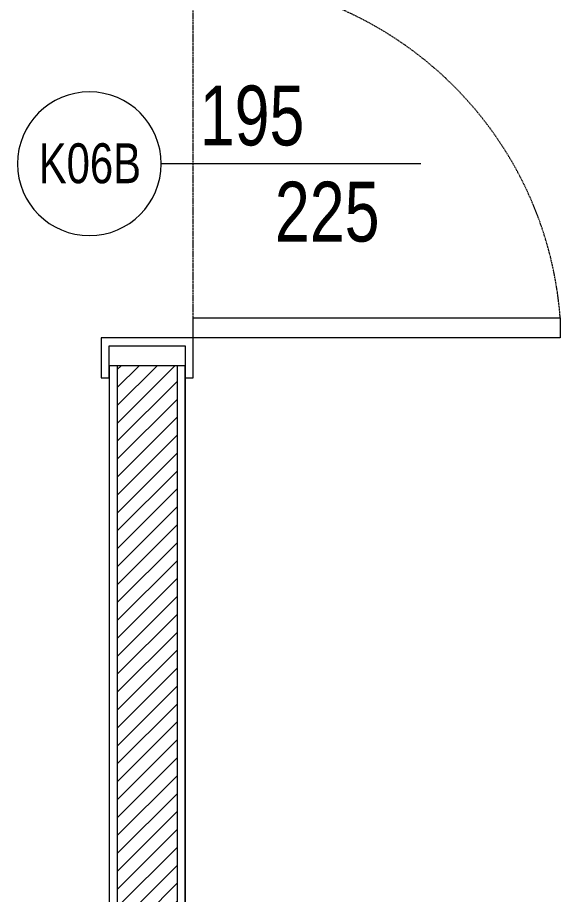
# Model space of a CAD drawing. Header units: millimetres. Extents: x 809 to 8159, y 33 to 4533.
# Drawn here: x 5186.9 to 5325.4, y 2027.1 to 2246.8 of the extents above; entities that cross this region are included whole.
import ezdxf
from ezdxf.enums import TextEntityAlignment as Align

# ---------------------------------------------------------------- set-up
doc = ezdxf.new("R2010")
doc.units = ezdxf.units.MM
doc.linetypes.add('HIDDEN2', pattern=[0.1875, 0.125, -0.0625])
for name, color, linetype, lineweight in [('DUVAR', 2, 'Continuous', 15), ('DUVAR TARAMA', 9, 'Continuous', 9), ('KAPI', 20, 'Continuous', 0), ('kapi_tag_yeni', 2, 'Continuous', 0), ('kutu profil', 1, 'Continuous', 0), ('Sıva', 1, 'Continuous', 0)]:
    doc.layers.add(name, color=color, linetype=linetype, lineweight=lineweight)
doc.styles.add('kapi_tag', font='arial.ttf', dxfattribs={"width": 0.75})

# ---------------------------------------------------------------- blocks, each defined once
blk = doc.blocks.new('THRTHRTHRTHH')
at = {"layer": 'KAPI', "linetype": 'HIDDEN2'}
for p in [(37186.56, -6324.59), (37186.56, -6504.69)]:
    blk.add_line(p, (37186.56, -6414.64), dxfattribs=at)
at = {"layer": 'KAPI', "elevation": 0}
for points in [[(37165.56, -6314.59), (37165.56, -6322.59), (37184.56, -6322.59), (37184.56, -6314.59), (37186.56, -6314.59), (37186.56, -6324.59), (37165.56, -6324.59), (37163.56, -6324.59), (37163.56, -6314.59)], [(37165.56, -6317.59), (37165.56, -6322.59), (37184.56, -6322.59), (37184.56, -6317.59)], [(37186.56, -6324.59), (37186.56, -6329.59), (37278.56, -6329.59), (37278.56, -6324.59)], [(37186.56, -6504.69), (37186.56, -6499.69), (37278.56, -6499.69), (37278.56, -6504.69)], [(37165.56, -6514.69), (37165.56, -6506.69), (37184.56, -6506.69), (37184.56, -6514.69), (37186.56, -6514.69), (37186.56, -6504.69), (37165.56, -6504.69), (37163.56, -6504.69), (37163.56, -6514.69)], [(37165.56, -6511.69), (37165.56, -6506.69), (37184.56, -6506.69), (37184.56, -6511.69)]]:
    blk.add_lwpolyline(points, close=True, dxfattribs=at)
at = {"layer": 'KAPI', "linetype": 'HIDDEN2'}
for centre, start, end in [((37186.83, -6322.59), 269.83, 355.6405), ((37186.83, -6506.68), 4.3595, 90.17)]:
    blk.add_arc(centre, 91.99, start, end, dxfattribs=at)
blk = doc.blocks.new('kapi_tag_yeni')
at = {"layer": 'kapi_tag_yeni'}
blk.add_line((0, 0), (-0.6504, 0), dxfattribs=at)
blk.add_circle((-0.8304, 0), 0.18, dxfattribs=at)
at = {"layer": 'kapi_tag_yeni', "style": 'kapi_tag', "width": 0.75}
for tag, p in [('KAPI_ENI', (-0.553, 0.047)), ('KAPI_BOYU', (-0.553, -0.194))]:
    blk.add_attdef(tag, p, '', height=0.15, dxfattribs=at)
blk.add_attdef('KAPI_TAG_02', text='', height=0.15, dxfattribs=at).set_placement((-0.8304, 0), align=Align.MIDDLE_CENTER)

msp = doc.modelspace()

# ---------------------------------------------------------------- hatches: boundary and pattern name
at = {"layer": 'DUVAR TARAMA'}
h = msp.add_hatch(dxfattribs=at)
h.set_pattern_fill('ANSI31', color=256)
h.set_pattern_definition([(45, (18702.033, -1296.9434), (-2.245064, 2.245064), [])])
h.paths.add_polyline_path([(5211.83, 2353.69), (5226.83, 2353.69), (5226.83, 2530.35), (5211.83, 2530.35)])
h.paths.add_polyline_path([(5226.83, 2159.59), (5211.83, 2159.59), (5211.83, 1997.76), (5226.83, 1997.76)])

# ---------------------------------------------------------------- linework, layer by layer
at = {"layer": 'DUVAR'}
for p, q in [((5211.83, 2159.59), (5211.83, 1997.76)), ((5226.83, 2159.59), (5226.83, 1997.76))]:
    msp.add_line(p, q, dxfattribs=at)
at = {"layer": 'kutu profil'}
msp.add_line((5228.83, 1999.76), (5228.83, 2159.59), dxfattribs=at)
at = {"layer": 'Sıva', "elevation": 0}
for points in [[(5209.83, 2159.59), (5209.83, 1458.56), (5671.97, 1535.59), (6710.78, 1535.5)], [(5228.83, 2159.59), (5228.83, 1999.76), (5243.82, 1999.76), (5243.83, 1483.49)]]:
    msp.add_lwpolyline(points, dxfattribs=at)

# ---------------------------------------------------------------- block references
at = {"layer": 'KAPI'}
msp.add_blockref('THRTHRTHRTHH', (-31955.73, 8671.27), dxfattribs=at)
at = {"layer": 'kapi_tag_yeni'}
ref = msp.add_blockref('kapi_tag_yeni', (5287.9, 2210.17), dxfattribs=dict(at, xscale=-99.99999999999996, yscale=99.99999999999996, zscale=99.99999999999996, rotation=180))
ref.add_attrib('KAPI_BOYU', '195', (5232.51, 2214.77), dxfattribs={"height": 15, "style": 'kapi_tag', "width": 0.75})
ref.add_attrib('KAPI_ENI', '225', (5251.34, 2190.68), dxfattribs={"height": 15, "style": 'kapi_tag', "width": 0.75})
ref.add_attrib('KAPI_TAG_02', 'K06B', dxfattribs={"height": 10, "style": 'kapi_tag', "width": 0.75}).set_placement((5204.99, 2210.3), align=Align.MIDDLE_CENTER)

doc.saveas('drawing.dxf')
